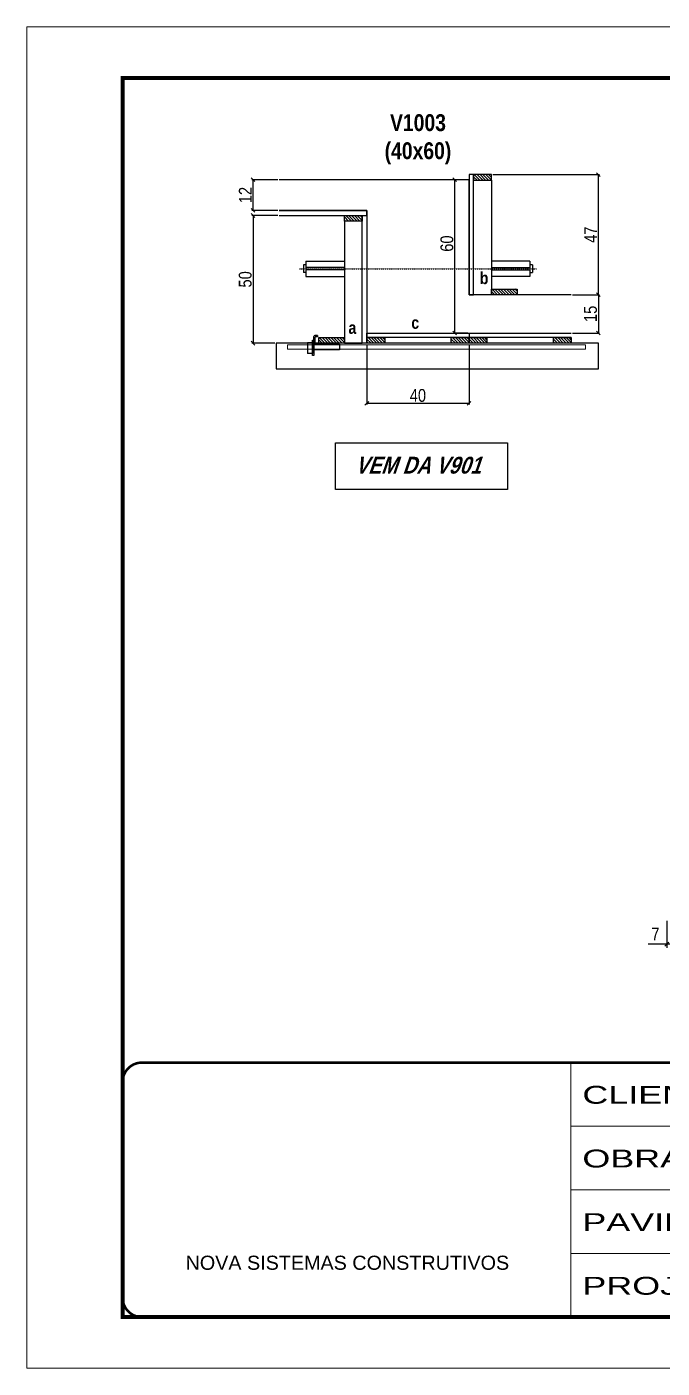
# Model space of a CAD drawing. Extents: x 3309 to 9563, y -2522 to 14608.
# Drawn here: x 4908 to 5405, y 12409 to 13459 of the extents above; entities that cross this region are included whole.
import ezdxf

# ---------------------------------------------------------------- set-up
doc = ezdxf.new("R2010")
doc.units = 0
for name, pattern in [('CONTINUO', [0]), ('DASHED', [0.75, 0.5, -0.25]), ('HIDDEN', [0.375, 0.25, -0.125])]:
    doc.linetypes.add(name, pattern=pattern)
for name, color, linetype in [('barrote', 251, 'Continuous'), ('COTA', 241, 'Continuous'), ('detalhes', 4, 'Continuous'), ('NOMENCLATURA', 7, 'Continuous'), ('Painéis', 200, 'Continuous'), ('presilha', 1, 'Continuous'), ('SARR_2.2x10', 60, 'Continuous'), ('SARR_2.2x7', 40, 'Continuous'), ('SARR_3.5x7', 81, 'Continuous'), ('TENSOR', 3, 'Continuous')]:
    doc.layers.add(name, color=color, linetype=linetype)
for name, color, linetype, lineweight in [('CONCRETO', 251, 'Continuous', 25), ('Folhas', 255, 'Continuous', 9), ('SARRAFO DE PRESSAO', 251, 'DASHED', 9), ('SCO-___-LAJ', 2, 'Continuous', 0)]:
    doc.layers.add(name, color=color, linetype=linetype, lineweight=lineweight)
doc.styles.add('ARIAL', font='arial.ttf')
doc.styles.add('COTA TECNICA', font='techl___.ttf', dxfattribs={"height": 10})
doc.styles.add('COTA TECNICA 2X', font='techl___.ttf', dxfattribs={"height": 10})
doc.styles.add('TECNICA', font='techb___.ttf', dxfattribs={"height": 10})
doc.styles.add('Tecnologia', font='')
doc.styles.get('Tecnologia').set_extended_font_data('Forgotten Futurist')
doc.dimstyles.new('PAINEL', dxfattribs={"dimtxt": 10, "dimasz": 3, "dimexe": 3, "dimexo": 3, "dimgap": 3, "dimtad": 1, "dimdec": 1, "dimzin": 12, "dimdsep": 46, "dimtxsty": 'COTA TECNICA', "dimblk1": 'OBLIQUE', "dimblk2": 'OBLIQUE', "dimsah": 1, "dimcen": 0.9, "dimclrd": 4, "dimclre": 4, "dimclrt": 240, "dimadec": 1, "dimazin": 3, "dimtfac": 1, "dimtdec": 1, "dimtmove": 0, "dimatfit": 3, "dimfxl": 1, "dimtolj": 1, "dimtzin": 12, "dimarcsym": 0})
doc.dimstyles.new('SECAO', dxfattribs={"dimscale": 0.333333, "dimtxt": 5, "dimasz": 9, "dimexe": 3, "dimexo": 3, "dimgap": 3, "dimtad": 1, "dimdec": 1, "dimlfac": 0.5, "dimzin": 12, "dimdsep": 46, "dimtxsty": 'COTA TECNICA 2X', "dimblk1": 'OBLIQUE', "dimblk2": 'OBLIQUE', "dimsah": 1, "dimcen": 0.9, "dimclrd": 4, "dimclre": 4, "dimclrt": 240, "dimadec": 1, "dimazin": 3, "dimtfac": 1, "dimtdec": 1, "dimtmove": 0, "dimatfit": 3, "dimfxl": 1, "dimtolj": 1, "dimtzin": 12, "dimarcsym": 0})

# ---------------------------------------------------------------- blocks, each defined once
blk = doc.blocks.new('9999999999')
at = {"color": 30, "linetype": 'CONTINUO'}
for p, q in [((98564.6, 34230.2), (98564.6, 34429.4)), ((98564.6, 34379.6), (99584, 34379.6)), ((98564.6, 34329.8), (99488, 34329.8)), ((98564.6, 34280), (99488, 34280))]:
    blk.add_line(p, q, dxfattribs=at)
at = {"color": 30, "linetype": 'CONTINUO', "const_width": 2}
blk.add_lwpolyline([(99584, 34230.2), (99584, 34414.4, 0.414214), (99569, 34429.4), (98229, 34429.4, 0.414214), (98214, 34414.4), (98214, 34245.2, 0.414214), (98229, 34230.2), (99584, 34230.2)], format="xyb", dxfattribs=at)
at = {"layer": 'Folhas'}
blk.add_lwpolyline([(98139, 34190.2), (99624, 34190.2), (99624, 35240.2), (98139, 35240.2)], close=True, dxfattribs=at)
at = {"layer": 'Folhas', "color": 30, "const_width": 3}
blk.add_lwpolyline([(98214, 34230.2), (99584, 34230.2), (99584, 35200.2), (98214, 35200.2)], close=True, dxfattribs=at)
at = {"color": 7, "linetype": 'Continuous', "ltscale": 5, "style": 'ARIAL'}
blk.add_text('NOVA SISTEMAS CONSTRUTIVOS', height=11.059, dxfattribs=at).set_placement((98263.2, 34267.2))
at = {"layer": 'Folhas', "color": 7, "style": 'Tecnologia', "width": 1.5}
for s, p in [('CLIENTE:', (98573.7, 34397.2)), ('OBRA:', (98573.7, 34347.3)), ('PAVIMENTO:', (98573.7, 34297.5)), ('PROJETO:', (98573.7, 34247.7))]:
    blk.add_text(s, height=14, dxfattribs=at).set_placement(p)
blk = doc.blocks.new('_Oblique')
at = {"color": 0, "linetype": 'ByBlock', "lineweight": -2}
blk.add_line((-0.5, -0.5), (0.5, 0.5), dxfattribs=at)
blk = doc.blocks.new('*D15')
at = {"layer": 'COTA', "color": 4, "lineweight": -2, "transparency": 16777216}
for p, q in [((5252.9, 13339.6), (5241.7, 13339.6)), ((5242.7, 13219.6), (5242.7, 13339.6)), ((5252.9, 13219.6), (5241.7, 13219.6))]:
    blk.add_line(p, q, dxfattribs=at)
at = {"layer": 'Defpoints', "color": 0, "transparency": 16777216}
for p in [(5242.7, 13339.6), (5253.9, 13339.6), (5253.9, 13219.6)]:
    blk.add_point(p, dxfattribs=at)
at = {"layer": 'COTA', "color": 4, "lineweight": -2, "transparency": 16777216, "xscale": 3, "yscale": 3, "zscale": 3}
for p, rotation in [((5242.7, 13339.6), 90), ((5242.7, 13219.6), 270)]:
    blk.add_blockref('_Oblique', p, dxfattribs=dict(at, rotation=rotation))
at = {"layer": 'COTA', "color": 240, "transparency": 16777216, "insert": (5236.6, 13289.6), "char_height": 10, "attachment_point": 5, "rotation": 90, "style": 'COTA TECNICA 2X'}
blk.add_mtext('\\A1;60', dxfattribs=at)
blk = doc.blocks.new('*D16')
at = {"layer": 'COTA', "color": 4, "lineweight": -2, "transparency": 16777216}
for p, q in [((5173.9, 13210.6), (5173.9, 13163.6)), ((5253.9, 13210.6), (5253.9, 13163.6)), ((5173.9, 13164.6), (5253.9, 13164.6))]:
    blk.add_line(p, q, dxfattribs=at)
at = {"layer": 'Defpoints', "color": 0, "transparency": 16777216}
for p in [(5173.9, 13211.6), (5253.9, 13211.6), (5253.9, 13164.6)]:
    blk.add_point(p, dxfattribs=at)
at = {"layer": 'COTA', "color": 4, "lineweight": -2, "transparency": 16777216, "xscale": 3, "yscale": 3, "zscale": 3, "rotation": 180}
blk.add_blockref('_Oblique', (5173.9, 13164.6), dxfattribs=at)
at = {"layer": 'COTA', "color": 4, "lineweight": -2, "transparency": 16777216, "xscale": 3, "yscale": 3, "zscale": 3}
blk.add_blockref('_Oblique', (5253.9, 13164.6), dxfattribs=at)
at = {"layer": 'COTA', "color": 240, "transparency": 16777216, "insert": (5213.9, 13170.7), "char_height": 10, "attachment_point": 5, "style": 'COTA TECNICA 2X'}
blk.add_mtext('\\A1;40', dxfattribs=at)
blk = doc.blocks.new('*D17')
at = {"layer": 'COTA', "color": 4, "lineweight": -2, "transparency": 16777216}
for p, q in [((5104.2, 13311.6), (5083.9, 13311.6)), ((5084.9, 13311.6), (5084.9, 13211.6)), ((5101.9, 13211.6), (5083.9, 13211.6))]:
    blk.add_line(p, q, dxfattribs=at)
at = {"layer": 'Defpoints', "color": 0, "transparency": 16777216}
for p in [(5105.2, 13311.6), (5084.9, 13211.6), (5102.9, 13211.6, 0)]:
    blk.add_point(p, dxfattribs=at)
at = {"layer": 'COTA', "color": 4, "lineweight": -2, "transparency": 16777216, "xscale": 3, "yscale": 3, "zscale": 3}
for p, rotation in [((5084.9, 13311.6), 90), ((5084.9, 13211.6), 270)]:
    blk.add_blockref('_Oblique', p, dxfattribs=dict(at, rotation=rotation))
at = {"layer": 'COTA', "color": 240, "transparency": 16777216, "insert": (5078.8, 13261.6), "char_height": 10, "attachment_point": 5, "rotation": 90, "style": 'COTA TECNICA 2X'}
blk.add_mtext('\\A1;50', dxfattribs=at)
blk = doc.blocks.new('*D18')
at = {"layer": 'COTA', "color": 4, "lineweight": -2, "transparency": 16777216}
for p, q in [((5104.2, 13339.6), (5083.9, 13339.6)), ((5084.9, 13315.6), (5084.9, 13339.6)), ((5104.2, 13315.6), (5083.9, 13315.6))]:
    blk.add_line(p, q, dxfattribs=at)
at = {"layer": 'Defpoints', "color": 0, "transparency": 16777216}
for p in [(5084.9, 13339.6), (5105.2, 13339.6), (5105.2, 13315.6)]:
    blk.add_point(p, dxfattribs=at)
at = {"layer": 'COTA', "color": 4, "lineweight": -2, "transparency": 16777216, "xscale": 3, "yscale": 3, "zscale": 3}
for p, rotation in [((5084.9, 13339.6), 90), ((5084.9, 13315.6), 270)]:
    blk.add_blockref('_Oblique', p, dxfattribs=dict(at, rotation=rotation))
at = {"layer": 'COTA', "color": 240, "transparency": 16777216, "insert": (5078.8, 13327.6), "char_height": 10, "attachment_point": 5, "rotation": 90, "style": 'COTA TECNICA 2X'}
blk.add_mtext('\\A1;12', dxfattribs=at)
blk = doc.blocks.new('*D19')
at = {"layer": 'COTA', "color": 4, "lineweight": -2, "transparency": 16777216}
for p, q in [((5334.9, 13249.6), (5356.1, 13249.6)), ((5355.1, 13249.6), (5355.1, 13219.6)), ((5334.9, 13219.6), (5356.1, 13219.6))]:
    blk.add_line(p, q, dxfattribs=at)
at = {"layer": 'Defpoints', "color": 0, "transparency": 16777216}
for p in [(5333.9, 13249.6, 0), (5333.9, 13219.6, 0), (5355.1, 13219.6)]:
    blk.add_point(p, dxfattribs=at)
at = {"layer": 'COTA', "color": 4, "lineweight": -2, "transparency": 16777216, "xscale": 3, "yscale": 3, "zscale": 3}
for p, rotation in [((5355.1, 13249.6), 90), ((5355.1, 13219.6), 270)]:
    blk.add_blockref('_Oblique', p, dxfattribs=dict(at, rotation=rotation))
at = {"layer": 'COTA', "color": 240, "transparency": 16777216, "insert": (5349, 13234.6), "char_height": 10, "attachment_point": 5, "rotation": 90, "style": 'COTA TECNICA 2X'}
blk.add_mtext('\\A1;15', dxfattribs=at)
blk = doc.blocks.new('*D20')
at = {"layer": 'COTA', "color": 4, "lineweight": -2, "transparency": 16777216}
for p, q in [((5272.5, 13343.6), (5356.1, 13343.6)), ((5355.1, 13249.6), (5355.1, 13343.6)), ((5334.9, 13249.6), (5356.1, 13249.6))]:
    blk.add_line(p, q, dxfattribs=at)
at = {"layer": 'Defpoints', "color": 0, "transparency": 16777216}
for p in [(5271.5, 13343.6), (5355.1, 13343.6), (5333.9, 13249.6)]:
    blk.add_point(p, dxfattribs=at)
at = {"layer": 'COTA', "color": 4, "lineweight": -2, "transparency": 16777216, "xscale": 3, "yscale": 3, "zscale": 3}
for p, rotation in [((5355.1, 13343.6), 90), ((5355.1, 13249.6), 270)]:
    blk.add_blockref('_Oblique', p, dxfattribs=dict(at, rotation=rotation))
at = {"layer": 'COTA', "color": 240, "transparency": 16777216, "insert": (5349.1, 13296.6), "char_height": 10, "attachment_point": 5, "rotation": 90, "style": 'COTA TECNICA 2X'}
blk.add_mtext('\\A1;47', dxfattribs=at)
blk = doc.blocks.new('*D32')
at = {"layer": 'COTA', "color": 4, "lineweight": -2, "transparency": 16777216}
for p, q in [((5415.7, 12778.5), (5415.7, 12738.2)), ((5408.7, 12759.5), (5408.7, 12738.2)), ((5408.7, 12741.2), (5394, 12741.2)), ((5415.7, 12741.2), (5408.7, 12741.2))]:
    blk.add_line(p, q, dxfattribs=at)
at = {"layer": 'Defpoints', "color": 0, "transparency": 16777216}
for p in [(5415.7, 12781.5, 0), (5408.7, 12762.5, 0), (5408.7, 12741.2)]:
    blk.add_point(p, dxfattribs=at)
at = {"layer": 'COTA', "color": 4, "lineweight": -2, "transparency": 16777216, "xscale": 3, "yscale": 3, "zscale": 3, "rotation": 180}
blk.add_blockref('_Oblique', (5408.7, 12741.2), dxfattribs=at)
at = {"layer": 'COTA', "color": 4, "lineweight": -2, "transparency": 16777216, "xscale": 3, "yscale": 3, "zscale": 3}
blk.add_blockref('_Oblique', (5415.7, 12741.2), dxfattribs=at)
at = {"layer": 'COTA', "color": 240, "transparency": 16777216, "insert": (5399.8, 12749.2), "char_height": 10, "attachment_point": 5, "style": 'COTA TECNICA'}
blk.add_mtext('\\A1;7', dxfattribs=at)
blk = doc.blocks.new('PRESILHA METÁLICA 1')
at = {"layer": 'presilha'}
for p, q in [((7.5, 10.6), (7.5, 19.9)), ((12, 21), (8.6, 21)), ((9, 11.6), (9, 18.9)), ((12, 19.5), (9.6, 19.5)), ((12, 21), (12, 19.5)), ((0, 13), (6, 13)), ((0, 13), (0, 0)), ((6, 0), (0, 0)), ((6, 15.5), (7.5, 15.5)), ((6, -2.5), (6, 15.5)), ((6, 13), (6, 0)), ((7.5, 15.5), (7.5, -2.5)), ((37.5, 4.1), (7.5, 4.1)), ((37.5, 11), (9.6, 11)), ((37.5, 11), (37.5, 4.1)), ((7.5, -2.5), (6, -2.5))]:
    blk.add_line(p, q, dxfattribs=at)
for centre, radius, start, end in [((8.6, 19.9), 1.14, 90, 180), ((9.6, 18.9), 0.57, 90, 180), ((9.6, 11.6), 0.57, 180, 270)]:
    blk.add_arc(centre, radius, start, end, dxfattribs=at)

msp = doc.modelspace()

# ---------------------------------------------------------------- hatches: boundary and pattern name
at = {"layer": 'SARR_2.2x10'}
h = msp.add_hatch(dxfattribs=at)
h.set_pattern_fill('ANSI31', color=256, scale=0.5, angle=90)
h.set_pattern_definition([(135, (38465.0556, -110262.5723), (-1.122532015, -1.122532015), [])])
h.paths.add_polyline_path([(5271.52, 13254), (5271.52, 13249.6), (5291.52, 13249.6), (5291.52, 13254)])
h = msp.add_hatch(dxfattribs=at)
h.set_pattern_fill('ANSI31', color=256, scale=0.5, angle=90)
h.set_pattern_definition([(135, (38329.8556, -110300.5723), (-1.122532015, -1.122532015), [])])
h.paths.add_polyline_path([(5136.32, 13216), (5136.32, 13211.6), (5156.32, 13211.6), (5156.32, 13216)])
at = {"layer": 'SARR_2.2x7'}
h = msp.add_hatch(dxfattribs=at)
h.set_pattern_fill('ANSI31', color=256, scale=0.5, angle=90)
h.set_pattern_definition([(135, (38365.8556, -110172.9723), (-1.122532015, -1.122532015), [])])
h.paths.add_polyline_path([(5257.52, 13343.6), (5257.52, 13339.2), (5271.52, 13339.2), (5271.52, 13343.6)])
h = msp.add_hatch(dxfattribs=at)
h.set_pattern_fill('ANSI31', color=256, scale=0.5, angle=90)
h.set_pattern_definition([(135, (38343.8556, -110204.9723), (-1.122532015, -1.122532015), [])])
h.paths.add_polyline_path([(5170.32, 13311.6), (5170.32, 13307.2), (5156.32, 13307.2), (5156.32, 13311.6)])
h = msp.add_hatch(dxfattribs=at)
h.set_pattern_fill('ANSI31', color=256, scale=0.5, angle=90)
h.set_pattern_definition([(135, (38361.4556, -110300.5723), (-1.122532015, -1.122532015), [])])
h.paths.add_polyline_path([(5187.92, 13216), (5187.92, 13211.6), (5173.92, 13211.6), (5173.92, 13216)])
h = msp.add_hatch(dxfattribs=at)
h.set_pattern_fill('ANSI31', color=256, scale=0.5, angle=90)
h.set_pattern_definition([(135, (38427.4556, -110300.5723), (-1.122532015, -1.122532015), [])])
h.paths.add_polyline_path([(5253.92, 13216), (5253.92, 13211.6), (5239.92, 13211.6), (5239.92, 13216)])
h = msp.add_hatch(dxfattribs=at)
h.set_pattern_fill('ANSI31', color=256, scale=0.5, angle=90)
h.set_pattern_definition([(135, (38441.4556, -110300.5723), (-1.122532015, -1.122532015), [])])
h.paths.add_polyline_path([(5267.92, 13216), (5267.92, 13211.6), (5253.92, 13211.6), (5253.92, 13216)])
h = msp.add_hatch(dxfattribs=at)
h.set_pattern_fill('ANSI31', color=256, scale=0.5, angle=90)
h.set_pattern_definition([(135, (38507.4556, -110300.5723), (-1.122532015, -1.122532015), [])])
h.paths.add_polyline_path([(5333.92, 13216), (5333.92, 13211.6), (5319.92, 13211.6), (5319.92, 13216)])

# ---------------------------------------------------------------- linework, layer by layer
at = {"ltscale": 3}
for p, q in [((5124.32, 13272.97), (5124.32, 13266.97)), ((5126.32, 13272.97), (5124.32, 13272.97)), ((5126.32, 13275.97), (5126.32, 13263.97)), ((5126.32, 13275.97), (5156.32, 13275.97)), ((5301.52, 13275.97), (5271.52, 13275.97)), ((5301.52, 13275.97), (5301.52, 13263.97)), ((5303.52, 13272.97), (5301.52, 13272.97)), ((5303.52, 13272.97), (5303.52, 13266.97)), ((5126.32, 13266.97), (5124.32, 13266.97)), ((5156.32, 13270.97), (5126.32, 13270.97)), ((5156.32, 13268.97), (5126.32, 13268.97)), ((5126.32, 13263.97), (5156.32, 13263.97)), ((5271.52, 13270.97), (5301.52, 13270.97)), ((5271.52, 13268.97), (5301.52, 13268.97)), ((5301.52, 13263.97), (5271.52, 13263.97)), ((5301.52, 13266.97), (5303.52, 13266.97))]:
    msp.add_line(p, q, dxfattribs=at)
at = {"layer": 'barrote', "elevation": 0}
msp.add_lwpolyline([(5102.86, 13191.6), (5355.14, 13191.6), (5355.14, 13211.6), (5102.86, 13211.6)], close=True, dxfattribs=at)
at = {"layer": 'CONCRETO', "linetype": 'Continuous'}
for points in [[(5333.92, 13249.6), (5253.92, 13249.6), (5253.92, 13339.6), (5105.22, 13339.6)], [(5105.22, 13315.6), (5173.92, 13315.6), (5173.92, 13219.6), (5333.92, 13219.6)]]:
    msp.add_lwpolyline(points, dxfattribs=at)
at = {"layer": 'NOMENCLATURA', "elevation": 0}
msp.add_lwpolyline([(5149.48, 13133.69), (5284.02, 13133.69), (5284.02, 13097.23), (5149.48, 13097.23)], close=True, dxfattribs=at)
at = {"layer": 'Painéis', "linetype": 'Continuous'}
msp.add_line((5253.92, 13219.6), (5253.92, 13216), dxfattribs=at)
msp.add_lwpolyline([(5257.52, 13249.6), (5257.52, 13343.6), (5253.92, 13343.6), (5253.92, 13249.6)], close=True, dxfattribs=at)
for points in [[(5105.22, 13311.6), (5173.92, 13311.6), (5173.92, 13315.6), (5105.22, 13315.6)], [(5333.92, 13216), (5173.92, 13216), (5173.92, 13219.6), (5333.92, 13219.6)]]:
    msp.add_lwpolyline(points, dxfattribs=at)
at = {"layer": 'Painéis', "linetype": 'Continuous', "elevation": 0}
msp.add_lwpolyline([(5170.32, 13211.6), (5170.32, 13311.6), (5173.92, 13311.6), (5173.92, 13211.6)], close=True, dxfattribs=at)
at = {"layer": 'SARR_2.2x10'}
msp.add_lwpolyline([(5271.52, 13254), (5291.52, 13254), (5291.52, 13249.6), (5271.52, 13249.6)], close=True, dxfattribs=at)
at = {"layer": 'SARR_2.2x10', "elevation": 0}
msp.add_lwpolyline([(5136.32, 13216), (5156.32, 13216), (5156.32, 13211.6), (5136.32, 13211.6)], close=True, dxfattribs=at)
at = {"layer": 'SARR_2.2x7', "elevation": 0}
for points in [[(5271.52, 13343.6), (5257.52, 13343.6), (5257.52, 13339.2), (5271.52, 13339.2)], [(5173.92, 13216), (5187.92, 13216), (5187.92, 13211.6), (5173.92, 13211.6)]]:
    msp.add_lwpolyline(points, close=True, dxfattribs=at)
at = {"layer": 'SARR_2.2x7'}
for points in [[(5156.32, 13311.6), (5170.32, 13311.6), (5170.32, 13307.2), (5156.32, 13307.2)], [(5239.92, 13216), (5253.92, 13216), (5253.92, 13211.6), (5239.92, 13211.6)], [(5253.92, 13216), (5267.92, 13216), (5267.92, 13211.6), (5253.92, 13211.6)], [(5319.92, 13216), (5333.92, 13216), (5333.92, 13211.6), (5319.92, 13211.6)]]:
    msp.add_lwpolyline(points, close=True, dxfattribs=at)
at = {"layer": 'SARR_3.5x7'}
msp.add_lwpolyline([(5257.52, 13339.2), (5271.52, 13339.2), (5271.52, 13249.6), (5257.52, 13249.6)], close=True, dxfattribs=at)
at = {"layer": 'SARR_3.5x7', "elevation": 0}
msp.add_lwpolyline([(5170.32, 13307.2), (5156.32, 13307.2), (5156.32, 13211.6), (5170.32, 13211.6)], close=True, dxfattribs=at)
at = {"layer": 'SCO-___-LAJ', "color": 1, "elevation": 0}
msp.add_lwpolyline([(5111.86, 13210.26), (5345.05, 13210.26), (5345.05, 13207.06), (5111.86, 13207.06)], close=True, dxfattribs=at)
at = {"layer": 'TENSOR', "linetype": 'HIDDEN', "ltscale": 0.5}
msp.add_line((5121.32, 13269.97), (5306.82, 13269.97), dxfattribs=at)

# ---------------------------------------------------------------- block references
at = {"layer": 'presilha', "xscale": 0.6666666666666666, "yscale": 0.6666666666666666, "zscale": 0.6666666666666666}
msp.add_blockref('PRESILHA METÁLICA 1', (5127.45, 13203.63), dxfattribs=at)
at = {"layer": 'SARRAFO DE PRESSAO', "color": 6, "linetype": 'ByBlock'}
msp.add_blockref('9999999999', (-93231.11, -21780.92), dxfattribs=at)

# ---------------------------------------------------------------- texts
at = {"layer": 'detalhes', "style": 'TECNICA'}
for s, p in [('b', (5262.34, 13257.87)), ('c', (5208.75, 13222.9)), ('a', (5159.58, 13218.96))]:
    msp.add_text(s, height=9.6, dxfattribs=at).set_placement(p)
at = {"layer": 'NOMENCLATURA', "insert": (5213.95, 13390.89), "char_height": 13.2, "attachment_point": 2, "style": 'TECNICA'}
msp.add_mtext_dynamic_manual_height_columns('V1003\\P(40x60)', width=300.2766, gutter_width=1, heights=[0], dxfattribs=at)
at = {"layer": 'NOMENCLATURA', "insert": (5213.92, 13122.73), "char_height": 13.2, "width": 300.2766, "attachment_point": 2, "style": 'TECNICA'}
msp.add_mtext('{\\Q19;\\C256;VEM DA V901}', dxfattribs=at)

# ---------------------------------------------------------------- dimensions: what is measured, and where the dimension line sits
at = {"layer": 'COTA'}
for base, p1, p2, angle, dimstyle, picture, middle in [((5084.87, 13339.6), (5105.22, 13315.6), (5105.22, 13339.6), 90, 'SECAO', '*D18', (5078.81, 13327.6)), ((5355.14, 13343.6), (5333.92, 13249.6), (5271.52, 13343.6), 90, 'SECAO', '*D20', (5349.06, 13296.6)), ((5084.87, 13211.6), (5105.22, 13311.6), (5102.86, 13211.6), 90, 'SECAO', '*D17', (5078.76, 13261.6)), ((5355.14, 13219.6, 0), (5333.92, 13249.6), (5333.92, 13219.6), 90, 'SECAO', '*D19', (5349.03, 13234.6, 0)), ((5408.69, 12741.16), (5415.69, 12781.55, 0), (5408.69, 12762.55, 0), 180, 'PAINEL', '*D32', (5399.83, 12749.23))]:
    dim = msp.add_linear_dim(base=base, p1=p1, p2=p2, angle=angle, dimstyle=dimstyle, dxfattribs=at)
    dim.commit()
    dim.dimension.update_dxf_attribs({"geometry": picture, "text_midpoint": middle})
dim = msp.add_linear_dim(base=(5242.74, 13339.6), p1=(5253.92, 13219.6), p2=(5253.92, 13339.6), angle=90, dimstyle='SECAO', dxfattribs=at)
dim.commit()
dim.dimension.update_dxf_attribs({"geometry": '*D15', "text_midpoint": (5242.74, 13289.6), "dimtype": 160})
dim = msp.add_linear_dim(base=(5253.92, 13164.58), p1=(5173.92, 13211.6), p2=(5253.92, 13211.6), dimstyle='SECAO', dxfattribs=at)
dim.commit()
dim.dimension.update_dxf_attribs({"geometry": '*D16', "text_midpoint": (5213.92, 13170.68)})

doc.saveas('drawing.dxf')
